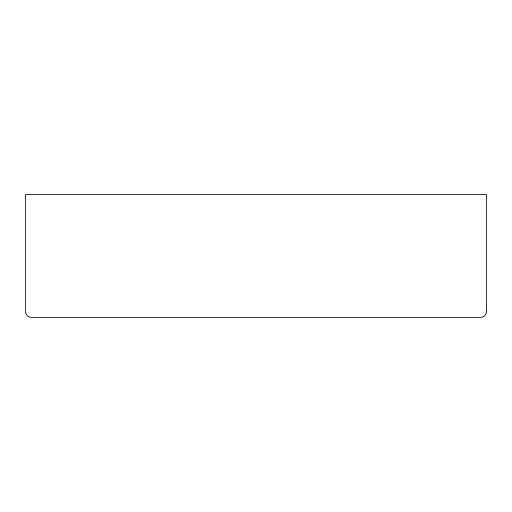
<?xml version="1.0" encoding="UTF-8"?>
<svg xmlns="http://www.w3.org/2000/svg" width="512" height="512" viewBox="0 0 512 512"><rect width="100%" height="100%" fill="white"/><g stroke="black" fill="none" stroke-linecap="round" stroke-linejoin="round"><path stroke-width="0.77" d="M486.4 311.68C486.419 314.765 483.725 317.459 480.64 317.44L31.36 317.44C28.275 317.459 25.581 314.765 25.6 311.68L25.6 194.56L486.4 194.56L486.4 311.68"/></g></svg>
